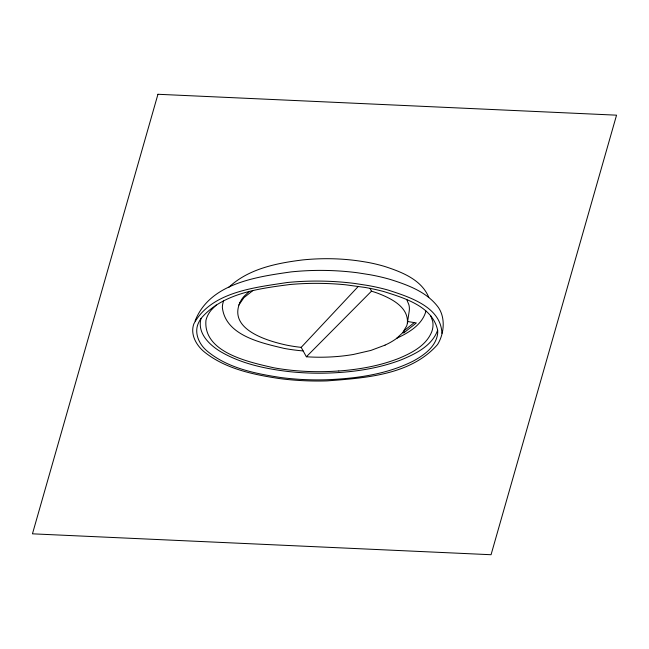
<?xml version="1.0" encoding="UTF-8"?>
<svg xmlns="http://www.w3.org/2000/svg" width="649" height="649" viewBox="0 0 649 649"><rect width="100%" height="100%" fill="white"/><g stroke="black" fill="none" stroke-linecap="round" stroke-linejoin="round"><path stroke-width="0.97" d="M441.912 333.318C440.987 306.742 409.186 296.95 388.175 290.095A185.192 130.027 -12.1 0 0 367.302 285.39L354.881 283.483A236.049 165.738 -12.1 0 0 320.249 281.09L316.607 281.066A221.812 155.744 -12.1 0 0 287.223 282.51C254.96 287.523 211.136 291.726 193.856 323.843C189.979 334.486 196.469 345.657 204.686 352.22C225.852 368.989 253.483 374.627 279.573 378.578A232.05 162.931 -12.1 0 0 327.007 380.898C364.965 377.969 410.72 375.244 437.596 344.481C444.135 333.911 445.668 318.083 438.408 307.496C427.058 291.969 407.921 285 390.244 279.443A177.274 124.47 -12.1 0 0 369.776 274.697L357.591 272.783A224.578 157.691 -12.1 0 0 323.6 270.414L320.022 270.39A211.542 148.54 -12.1 0 0 291.133 271.899C256.225 276.863 209.578 283.394 195.057 321.052M425.947 311.098C422.264 324.76 408.821 332.677 396.799 338.226L402.623 332.767L406.647 325.968A27.615 19.389 -12.1 0 0 407.394 322.999C408.635 306.799 390.722 298.264 378.01 293.34A107.629 75.568 -12.1 0 0 371.479 291.182L370.108 288.383M407.394 322.999L409.203 311.212A32.207 22.618 -12.1 0 0 408.886 304.746L406.728 299.538M402.737 332.637L403.889 332.823L404.238 330.601L414.265 322.602M201.052 318.432C196.72 333.708 210.641 346.168 222.648 352.821C242.783 364.016 265.757 368.835 288.432 371.536A219.411 154.064 -12.1 0 0 322.48 373.199C349.138 372.777 376.096 369.386 401.131 359.871C415.53 353.883 432.088 345.949 437.637 330.203C432.494 306.312 404.489 298.118 384.111 291.644A182.499 128.145 -12.1 0 0 365.282 287.483L345.641 284.789A233.754 164.132 -12.1 0 0 317.588 283.353L314.051 283.353A211.347 148.402 -12.1 0 0 289.681 284.546C258.7 288.562 222.566 293.234 201.052 318.432A37.885 26.601 -12.1 0 0 198.902 322.091C193.491 332.101 198.862 344.148 206.966 350.906C227.426 368.105 254.952 373.556 280.66 377.515A224.4 157.561 -12.1 0 0 326.569 379.762C356.123 378.529 386.544 374.538 413.251 361.071C423.902 355.263 435.82 346.899 437.604 333.943A37.869 26.593 -12.1 0 0 437.629 330.203M239.838 302.75C228.27 329.814 267.972 341.123 286.98 345.211A139.746 98.121 -12.1 0 0 301.193 347.361L306.369 356.763A153.772 107.969 -12.1 0 0 336.49 356.569L338.656 356.39A131.13 92.077 -12.1 0 0 353.47 354.451L370.871 350.428L385.108 345.106M238.84 305.046L243.886 297.696L252.769 290.655M301.193 347.361L358.353 286.355M228.691 287.426C248.429 268.71 276.742 263.137 302.84 259.908A176.431 123.878 -12.1 0 1 362.815 261.563L367.391 262.318A150.033 105.349 -12.1 0 1 384.711 266.463C401.658 271.98 421.655 279.638 428.811 297.485M306.369 356.763L371.479 291.182M216.255 304.981L211.185 310.125A36.733 25.798 -12.1 0 0 205.96 320.273C202.91 352.894 250.108 362.296 273.813 367.805A205.871 144.549 -12.1 0 0 338.819 370.96M407.491 322.237L408.262 321.604L416.35 322.951L403.889 332.823M249.021 291.628L243.919 296.447A32.215 22.618 -12.1 0 0 239.822 302.75M338.819 371.001C359.23 369.468 379.673 365.898 398.794 358.394C411.872 352.926 426.393 345.503 431.845 331.501A36.725 25.79 -12.1 0 0 432.64 321.166L430.701 315.69M396.839 338.259A52.472 36.839 -12.1 0 1 385.084 345.073M303.107 350.922A162.81 114.313 -12.1 0 1 284.213 348.424C261.555 342.964 225.43 335.671 222.347 307.35A38.145 26.779 -12.1 0 1 223.556 300.982M157.942 94.275L32.45 533.827L491.058 554.725L616.55 115.173L157.942 94.275"/></g></svg>
